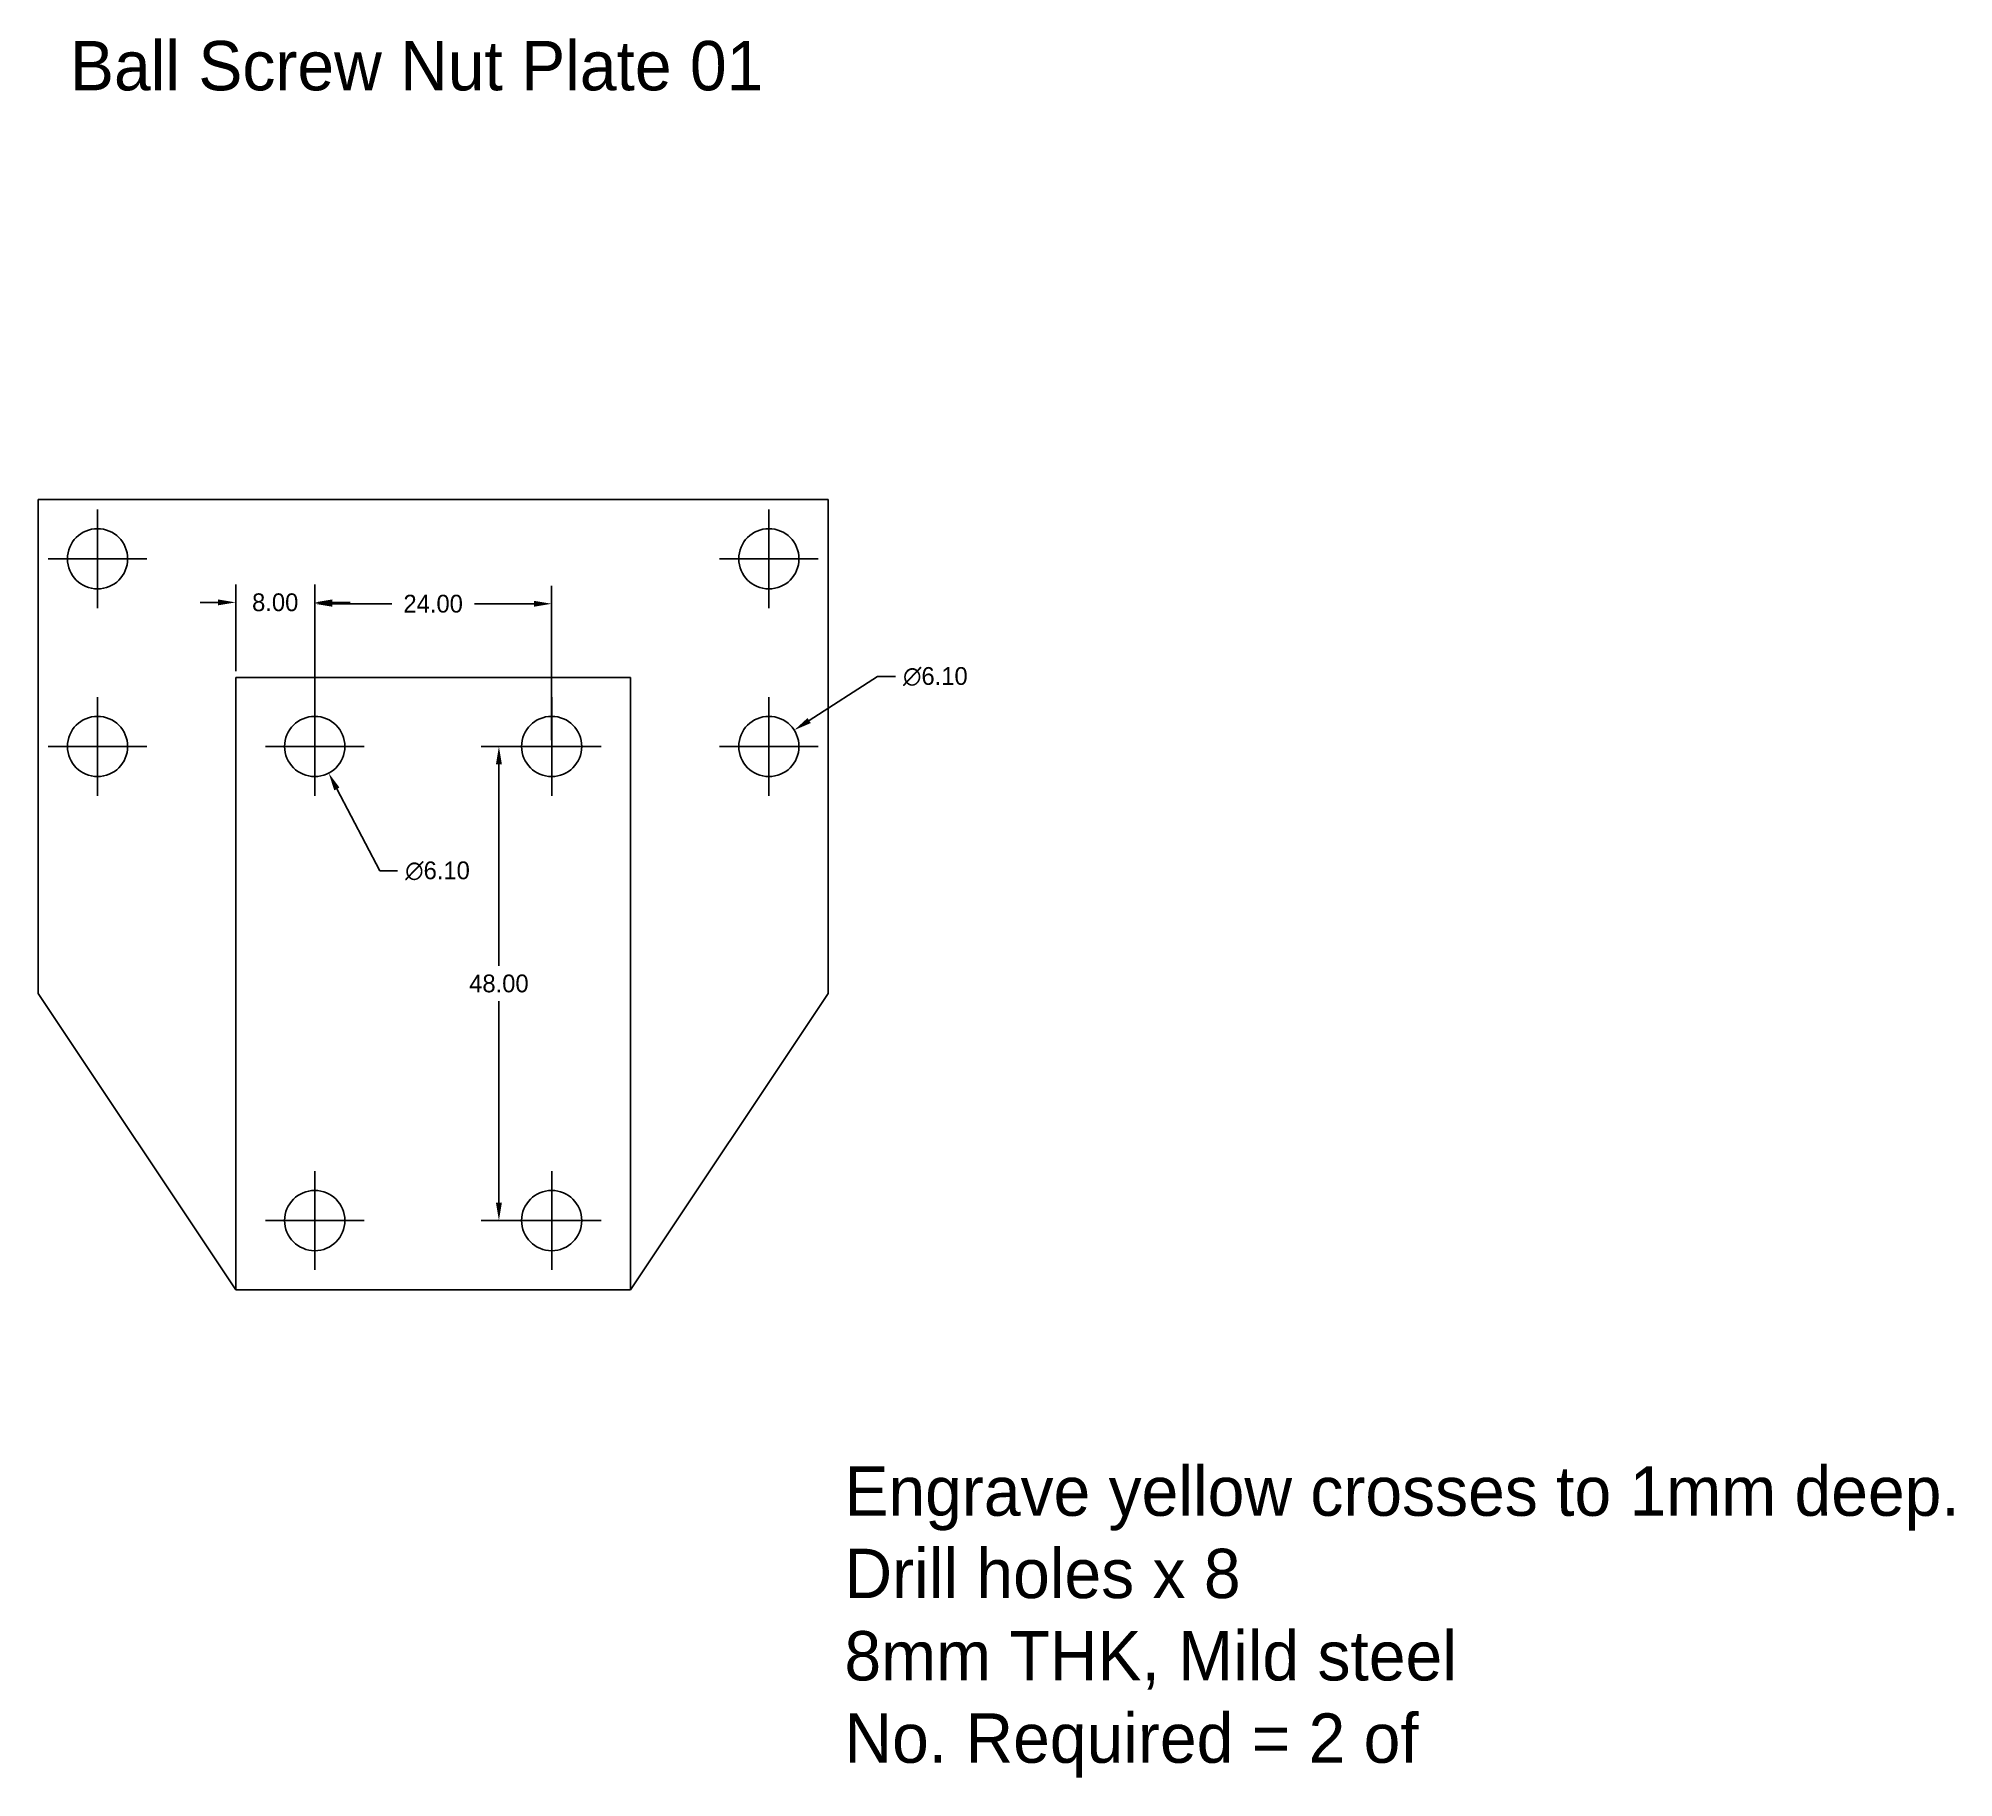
# Model space of a CAD drawing. Header units: inches. Extents: x -74 to 120, y -166 to 10.
import ezdxf

# ---------------------------------------------------------------- set-up
doc = ezdxf.new("R2010")
doc.units = ezdxf.units.IN
doc.header["$MEASUREMENT"] = 0
doc.dimstyles.get("Standard").update_dxf_attribs({"dimscale": 10, "dimtxt": 0.18, "dimasz": 0.18, "dimexe": 0.18, "dimexo": 0.0625, "dimgap": 0.09, "dimtad": 0, "dimtih": 1, "dimtoh": 1, "dimzin": 0, "dimdsep": 46, "dimtxsty": 'Standard', "dimcen": 0.09, "dimadec": 0, "dimazin": 0, "dimtfac": 1, "dimtofl": 0, "dimtmove": 0, "dimatfit": 3, "dimfxl": 1, "dimtolj": 1, "dimtzin": 0, "dimarcsym": 0})

# ---------------------------------------------------------------- blocks, each defined once
blk = doc.blocks.new('*D13')
at = {"color": 0, "lineweight": -2}
for p, q in [((-22.43, -61.48), (-28.95, -61.48)), ((-27.15, -63.28), (-27.15, -83.68)), ((-27.15, -107.68), (-27.15, -87.28)), ((-22.43, -109.48), (-28.95, -109.48))]:
    blk.add_line(p, q, dxfattribs=at)
at = {"color": 0}
for points in [[(-27.45, -63.28), (-26.85, -63.28), (-27.15, -61.48)], [(-27.45, -107.68), (-26.85, -107.68), (-27.15, -109.48)]]:
    blk.add_solid(points, dxfattribs=at)
at = {"layer": 'Defpoints', "color": 0}
for p in [(-21.81, -61.48), (-27.15, -109.48), (-21.81, -109.48)]:
    blk.add_point(p, dxfattribs=at)
at = {"color": 0, "insert": (-27.15, -85.48), "char_height": 1.8, "attachment_point": 5}
blk.add_mtext('\\A1;48.00', dxfattribs=at)
blk = doc.blocks.new('*D14')
at = {"color": 0, "lineweight": -2}
for p, q in [((-45.81, -60.85), (-45.81, -45.23)), ((-21.81, -60.85), (-21.81, -45.23)), ((-44.01, -47.03), (-38.01, -47.03)), ((-23.61, -47.03), (-29.61, -47.03))]:
    blk.add_line(p, q, dxfattribs=at)
at = {"color": 0}
for points in [[(-44.01, -46.73), (-44.01, -47.33), (-45.81, -47.03)], [(-23.61, -46.73), (-23.61, -47.33), (-21.81, -47.03)]]:
    blk.add_solid(points, dxfattribs=at)
at = {"layer": 'Defpoints', "color": 0}
for p in [(-21.81, -47.03), (-45.81, -61.48), (-21.81, -61.48)]:
    blk.add_point(p, dxfattribs=at)
at = {"color": 0, "insert": (-33.81, -47.03), "char_height": 1.8, "attachment_point": 5}
blk.add_mtext('\\A1;24.00', dxfattribs=at)
blk = doc.blocks.new('*D15')
at = {"color": 0, "lineweight": -2}
for p, q in [((-53.81, -53.85), (-53.81, -45.09)), ((-45.81, -60.85), (-45.81, -45.09)), ((-55.61, -46.89), (-57.41, -46.89)), ((-44.01, -46.89), (-42.21, -46.89))]:
    blk.add_line(p, q, dxfattribs=at)
at = {"color": 0}
for points in [[(-55.61, -46.59), (-55.61, -47.19), (-53.81, -46.89)], [(-44.01, -46.59), (-44.01, -47.19), (-45.81, -46.89)]]:
    blk.add_solid(points, dxfattribs=at)
at = {"layer": 'Defpoints', "color": 0}
for p in [(-53.81, -46.89), (-53.81, -54.48), (-45.81, -61.48)]:
    blk.add_point(p, dxfattribs=at)
at = {"color": 0, "insert": (-49.81, -46.89), "char_height": 1.8, "attachment_point": 5}
blk.add_mtext('\\A1;8.00', dxfattribs=at)
blk = doc.blocks.new('*D16')
at = {"color": 0, "lineweight": -2}
for p, q in [((-46.71, -61.48), (-44.91, -61.48)), ((-45.81, -62.38), (-45.81, -60.58)), ((-39.22, -74.08), (-43.56, -65.78)), ((-37.42, -74.08), (-39.22, -74.08))]:
    blk.add_line(p, q, dxfattribs=at)
at = {"color": 0}
blk.add_solid([(-43.3, -65.64), (-43.83, -65.92), (-44.39, -64.18)], dxfattribs=at)
at = {"layer": 'Defpoints', "color": 0}
for p in [(-47.22, -58.77), (-44.39, -64.18)]:
    blk.add_point(p, dxfattribs=at)
at = {"color": 0, "insert": (-33.37, -74.08), "char_height": 1.8, "attachment_point": 5}
blk.add_mtext('\\A1;∅6.10', dxfattribs=at)
blk = doc.blocks.new('*D18')
at = {"color": 0, "lineweight": -2}
for p, q in [((11.21, -54.4), (4.27, -58.86)), ((13.01, -54.4), (11.21, -54.4)), ((-0.71, -61.48), (1.09, -61.48)), ((0.19, -62.38), (0.19, -60.58))]:
    blk.add_line(p, q, dxfattribs=at)
at = {"color": 0}
blk.add_solid([(4.11, -58.6), (4.44, -59.11), (2.76, -59.83)], dxfattribs=at)
at = {"layer": 'Defpoints', "color": 0}
for p in [(2.76, -59.83), (-2.37, -63.13)]:
    blk.add_point(p, dxfattribs=at)
at = {"color": 0, "insert": (17.06, -54.4), "char_height": 1.8, "attachment_point": 5}
blk.add_mtext('\\A1;∅6.10', dxfattribs=at)

msp = doc.modelspace()

# ---------------------------------------------------------------- linework, layer by layer
for p, q in [((-73.806, -86.478), (-73.806, -36.478)), ((-73.806, -36.478), (6.194, -36.478)), ((6.194, -36.478), (6.194, -86.478)), ((-53.806, -116.478), (-73.806, -86.478)), ((-13.806, -116.478), (6.194, -86.478)), ((-53.806, -116.478), (-13.806, -116.478))]:
    msp.add_line(p, q)
at = {"color": 2}
for p, q in [((-67.806, -37.478), (-67.806, -47.478)), ((0.194, -37.478), (0.194, -47.478)), ((-62.806, -42.478), (-72.806, -42.478)), ((5.194, -42.478), (-4.806, -42.478)), ((-67.806, -56.478), (-67.806, -66.478)), ((-45.806, -56.478), (-45.806, -66.478)), ((-21.806, -56.478), (-21.806, -66.478)), ((0.194, -56.478), (0.194, -66.478)), ((-62.806, -61.478), (-72.806, -61.478)), ((-40.806, -61.478), (-50.806, -61.478)), ((-16.806, -61.478), (-26.806, -61.478)), ((5.194, -61.478), (-4.806, -61.478)), ((-45.806, -104.478), (-45.806, -114.478)), ((-21.806, -104.478), (-21.806, -114.478)), ((-40.806, -109.478), (-50.806, -109.478)), ((-16.806, -109.478), (-26.806, -109.478))]:
    msp.add_line(p, q, dxfattribs=at)
at = {"color": 5}
for p, q in [((-13.806, -54.478), (-53.806, -54.478)), ((-53.806, -54.478), (-53.806, -116.478)), ((-13.806, -116.478), (-13.806, -54.478))]:
    msp.add_line(p, q, dxfattribs=at)
for centre in [(-67.806, -42.478), (0.194, -42.478), (-67.806, -61.478), (-45.806, -61.478), (-21.806, -61.478), (0.194, -61.478), (-45.806, -109.478), (-21.806, -109.478)]:
    msp.add_circle(centre, 3.05)

# ---------------------------------------------------------------- texts
at = {"char_height": 5, "attachment_point": 1}
for s, insert, width in [('Ball Screw Nut Plate 01', (-70.6, 9.954), 165.63835), ('Engrave yellow crosses to 1mm deep.\\PDrill holes x 8\\P8mm THK, Mild steel\\PNo. Required = 2 of', (7.848, -134.37), 195.17549)]:
    msp.add_mtext(s, dxfattribs=dict(at, insert=insert, width=width))

# ---------------------------------------------------------------- dimensions: what is measured, and where the dimension line sits
at = {"color": 5}
for base, p2, picture, middle in [((-53.806, -46.885), (-53.806, -54.478), '*D15', (-49.806, -46.885)), ((-21.806, -47.026), (-21.806, -61.478), '*D14', (-33.806, -47.026))]:
    dim = msp.add_linear_dim(base=base, p1=(-45.806, -61.478), p2=p2, dimstyle='Standard', dxfattribs=at)
    dim.commit()
    dim.dimension.update_dxf_attribs({"geometry": picture, "text_midpoint": middle})
for p1, p2, picture, middle in [((-2.372, -63.126), (2.76, -59.829), '*D18', (17.064, -54.397)), ((-47.218, -58.774), (-44.395, -64.181), '*D16', (-33.373, -74.085))]:
    dim = msp.add_diameter_dim_2p(p1=p1, p2=p2, dimstyle='Standard', dxfattribs=at)
    dim.commit()
    dim.dimension.update_dxf_attribs({"geometry": picture, "text_midpoint": middle, "dimtype": 163})
dim = msp.add_linear_dim(base=(-27.147, -109.478), p1=(-21.806, -61.478), p2=(-21.806, -109.478), angle=90, dimstyle='Standard', dxfattribs=at)
dim.commit()
dim.dimension.update_dxf_attribs({"geometry": '*D13', "text_midpoint": (-27.147, -85.478)})

doc.saveas('drawing.dxf')
